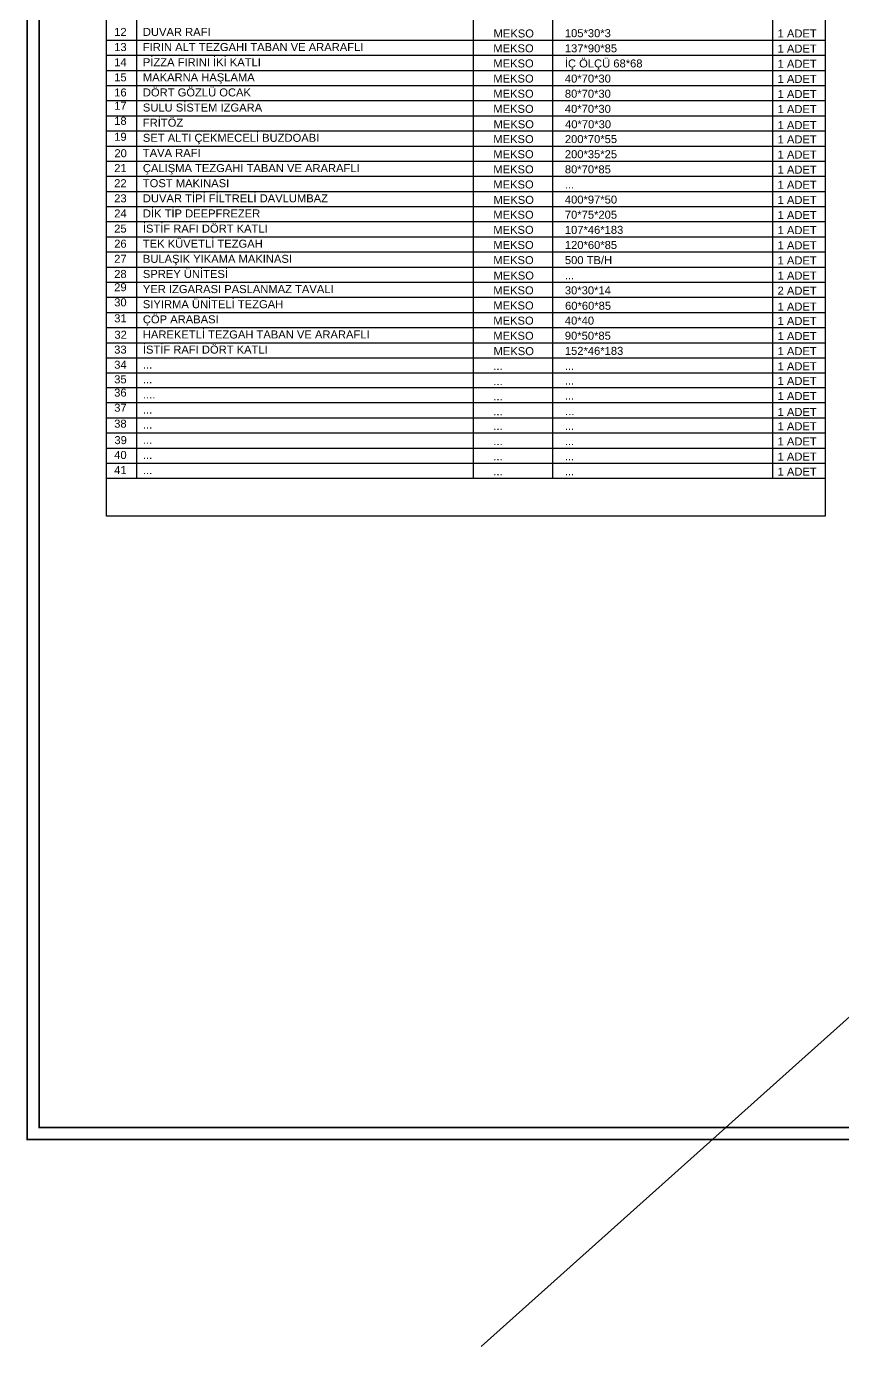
# Model space of a CAD drawing. Header units: millimetres. Extents: x 54215 to 67697, y 23496 to 56611.
# Drawn here: x 59141 to 60167, y 54075 to 55733 of the extents above; entities that cross this region are included whole.
import ezdxf

# ---------------------------------------------------------------- set-up
doc = ezdxf.new("R2010")
doc.units = ezdxf.units.MM
doc.layers.add('ANTET', color=151, linetype='Continuous')
doc.layers.add('YAZI', color=8, linetype='Continuous', lineweight=13)
doc.styles.add('lst_area', font='arial.ttf')

msp = doc.modelspace()

# ---------------------------------------------------------------- linework, layer by layer
msp.add_line((62543.215, 56610.837), (59712.566, 54075.233))
at = {"color": 252, "const_width": 2.135}
for points in [[(62947.87, 54335.49), (59142.33, 54335.49), (59142.33, 56135.49), (62947.87, 56135.49), (62947.87, 54996.442, -0.41421356), (62922.784, 54971.355), (62543.978, 54971.355, 0.41421356), (62533.943, 54961.321), (62533.943, 54717.483, 0.41421356), (62543.978, 54707.448), (62922.784, 54707.448, -0.41421356), (62947.87, 54682.362), (62947.87, 54335.49)], [(62932.819, 54996.442, -0.41421356), (62922.784, 54986.407), (62543.978, 54986.407, 0.41421356), (62518.891, 54961.321), (62518.891, 54717.483, 0.41421356), (62543.978, 54692.397), (62922.784, 54692.397, -0.41421356), (62932.819, 54682.362), (62932.819, 54350.542), (59157.382, 54350.542), (59157.382, 56120.438), (62932.819, 56120.438), (62932.819, 54996.442)]]:
    msp.add_lwpolyline(points, format="xyb", dxfattribs=at)
msp.add_lwpolyline([(59242.082, 56015.459), (60144.582, 56015.459), (60144.582, 55118.494), (59242.082, 55118.494)], close=True)
at = {"layer": 'ANTET', "color": 9}
for points in [[(59280.082, 55165.864), (59280.082, 55792.209)], [(59702.832, 55165.864), (59702.832, 55792.209)], [(59802.582, 55165.864), (59802.582, 55792.209)], [(60079.19, 55165.864), (60079.19, 55792.209)]]:
    msp.add_lwpolyline(points, dxfattribs=at)
at = {"layer": 'ANTET', "color": 252}
for points in [[(59242.082, 55716.209), (60144.582, 55716.209)], [(59242.082, 55697.209), (60144.582, 55697.209)], [(59242.082, 55678.209), (60144.582, 55678.209)], [(59242.082, 55659.209), (60144.582, 55659.209)], [(59242.082, 55640.209), (60144.582, 55640.209)], [(59242.082, 55621.209), (60144.582, 55621.209)], [(59242.082, 55602.209), (60144.582, 55602.209)], [(59242.082, 55583.209), (60144.582, 55583.209)], [(59242.082, 55564.209), (60144.582, 55564.209)], [(59242.082, 55545.209), (60144.582, 55545.209)], [(59242.082, 55526.209), (60144.582, 55526.209)], [(59242.082, 55526.209), (60144.582, 55526.209)], [(59242.082, 55507.209), (60144.582, 55507.209)], [(59242.082, 55507.209), (60144.582, 55507.209)], [(59242.082, 55488.209), (60144.582, 55488.209)], [(59242.082, 55469.209), (60144.582, 55469.209)], [(59242.082, 55450.209), (60144.582, 55450.209)], [(59242.082, 55431.209), (60144.582, 55431.209)], [(59242.082, 55412.209), (60144.582, 55412.209)], [(59242.082, 55393.209), (60144.582, 55393.209)], [(59242.082, 55374.209), (60144.582, 55374.209)], [(59242.082, 55355.209), (60144.582, 55355.209)], [(59242.082, 55336.209), (60144.582, 55336.209)], [(59242.082, 55317.209), (60144.582, 55317.209)], [(59242.082, 55298.209), (60144.582, 55298.209)], [(59242.082, 55279.864), (60144.582, 55279.864)], [(59242.082, 55260.864), (60144.582, 55260.864)], [(59242.082, 55241.864), (60144.582, 55241.864)], [(59242.082, 55222.864), (60144.582, 55222.864)], [(59242.082, 55203.864), (60144.582, 55203.864)], [(59242.082, 55184.864), (60144.582, 55184.864)], [(59242.082, 55165.864), (60144.582, 55165.864)]]:
    msp.add_lwpolyline(points, dxfattribs=at)

# ---------------------------------------------------------------- texts
at = {"layer": 'YAZI', "style": 'lst_area'}
for s, p in [('12', (59251.566, 55721.496)), ('DUVAR RAFI', (59287.585, 55721.496)), ('MEKSO', (59728.11, 55719.528)), ('105*30*3', (59817.72, 55719.897)), ('1 ADET', (60084.99, 55719.528)), ('13', (59251.566, 55702.496)), ('FIRIN ALT TEZGAHI TABAN VE ARARAFLI', (59287.585, 55702.496)), ('MEKSO', (59727.85, 55700.897)), ('137*90*85', (59817.72, 55700.897)), ('1 ADET', (60084.99, 55700.528)), ('14', (59251.566, 55683.496)), ('PİZZA FIRINI İKİ KATLI', (59287.585, 55683.496)), ('MEKSO', (59727.85, 55681.897)), ('İÇ ÖLÇÜ 68*68', (59817.72, 55681.897)), ('1 ADET', (60084.99, 55681.528)), ('15', (59251.566, 55664.496)), ('MAKARNA HAŞLAMA', (59287.585, 55664.496)), ('MEKSO', (59727.85, 55662.897)), ('40*70*30', (59817.754, 55662.897)), ('1 ADET', (60084.99, 55662.528)), ('16', (59251.566, 55645.496)), ('DÖRT GÖZLÜ OCAK', (59287.585, 55645.496)), ('MEKSO', (59727.85, 55643.897)), ('80*70*30', (59817.72, 55643.897)), ('1 ADET', (60084.99, 55643.528)), ('17', (59251.566, 55628.817)), ('SULU SİSTEM IZGARA', (59287.585, 55626.496)), ('MEKSO', (59727.85, 55624.897)), ('40*70*30', (59817.72, 55624.897)), ('1 ADET', (60084.99, 55624.528)), ('18', (59251.566, 55609.817)), ('FRİTÖZ', (59287.585, 55607.496)), ('SET ALTI ÇEKMECELİ BUZDOABI', (59287.585, 55588.496)), ('MEKSO', (59728.11, 55605.528)), ('40*70*30', (59817.98, 55605.528)), ('1 ADET', (60084.99, 55604.494)), ('19', (59251.566, 55589.782)), ('MEKSO', (59727.85, 55586.897)), ('200*70*55', (59817.72, 55586.897)), ('1 ADET', (60084.99, 55586.528)), ('20', (59251.826, 55569.127)), ('TAVA RAFI', (59287.585, 55569.496)), ('MEKSO', (59727.85, 55567.897)), ('200*35*25', (59817.72, 55567.897)), ('1 ADET', (60084.99, 55567.528)), ('21', (59251.566, 55550.496)), ('ÇALIŞMA TEZGAHI TABAN VE ARARAFLI', (59287.585, 55550.496)), ('MEKSO', (59727.85, 55548.897)), ('80*70*85', (59817.72, 55548.897)), ('1 ADET', (60084.99, 55548.528)), ('22', (59251.566, 55531.496)), ('TOST MAKINASI', (59287.585, 55531.496)), ('MEKSO', (59727.85, 55529.897)), ('1 ADET', (60084.99, 55529.528)), ('23', (59251.566, 55512.496)), ('DUVAR TİPİ FİLTRELİ DAVLUMBAZ', (59287.585, 55512.496)), ('MEKSO', (59728.11, 55510.528)), ('400*97*50', (59817.72, 55510.897)), ('...', (59817.72, 55529.897)), ('1 ADET', (60084.99, 55510.528)), ('24', (59251.566, 55493.496)), ('DİK TİP DEEPFREZER', (59287.585, 55493.496)), ('MEKSO', (59727.85, 55491.897)), ('70*75*205', (59817.72, 55491.897)), ('1 ADET', (60084.99, 55491.528)), ('25', (59251.566, 55474.496)), ('İSTİF RAFI DÖRT KATLI', (59287.585, 55474.496)), ('TEK KÜVETLİ TEZGAH', (59287.585, 55455.496)), ('MEKSO', (59727.85, 55472.897)), ('107*46*183', (59817.72, 55472.897)), ('1 ADET', (60084.99, 55472.528)), ('26', (59251.566, 55455.496)), ('MEKSO', (59727.85, 55453.897)), ('120*60*85', (59817.72, 55453.897)), ('1 ADET', (60084.99, 55453.528)), ('27', (59251.566, 55436.496)), ('BULAŞIK YIKAMA MAKINASI', (59287.585, 55436.496)), ('MEKSO', (59727.85, 55434.897)), ('500 TB/H', (59817.754, 55434.897)), ('1 ADET', (60084.99, 55434.528)), ('28', (59251.566, 55417.496)), ('SPREY ÜNİTESİ', (59287.585, 55417.496)), ('MEKSO', (59728.11, 55415.528)), ('1 ADET', (60084.99, 55415.528)), ('29', (59251.566, 55400.817)), ('YER IZGARASI PASLANMAZ TAVALI', (59287.585, 55398.496)), ('MEKSO', (59727.85, 55396.897)), ('MEKSO', (59727.85, 55396.897)), ('30*30*14', (59817.72, 55396.897)), ('...', (59817.72, 55415.897)), ('2 ADET', (60084.99, 55396.528)), ('30', (59251.566, 55381.817)), ('SIYIRMA ÜNİTELİ TEZGAH', (59287.585, 55379.496)), ('MEKSO', (59727.85, 55377.897)), ('60*60*85', (59817.98, 55377.528)), ('1 ADET', (60084.99, 55376.494)), ('31', (59251.566, 55361.782)), ('ÇÖP ARABASI', (59287.585, 55360.496)), ('MEKSO', (59727.85, 55358.897)), ('40*40', (59817.72, 55358.897)), ('1 ADET', (60084.99, 55358.528)), ('HAREKETLİ TEZGAH TABAN VE ARARAFLI', (59287.585, 55341.496)), ('32', (59251.826, 55341.127)), ('İSTİF RAFI DÖRT KATLI', (59287.585, 55322.496)), ('MEKSO', (59727.85, 55339.897)), ('90*50*85', (59817.72, 55339.897)), ('1 ADET', (60084.99, 55339.528)), ('33', (59251.566, 55322.496)), ('MEKSO', (59728.11, 55320.528)), ('152*46*183', (59817.72, 55320.897)), ('1 ADET', (60084.99, 55320.528)), ('34', (59251.566, 55303.496)), ('...', (59287.585, 55303.496)), ('...', (59727.85, 55301.897)), ('...', (59817.72, 55301.897)), ('1 ADET', (60084.99, 55301.528)), ('35', (59251.566, 55285.151)), ('...', (59287.585, 55285.151)), ('...', (59817.72, 55283.552)), ('1 ADET', (60084.99, 55283.183)), ('36', (59251.566, 55268.472)), ('...', (59727.85, 55282.897)), ('1 ADET', (60084.99, 55264.183)), ('37', (59251.566, 55249.472)), ('....', (59287.585, 55266.151)), ('...', (59727.85, 55263.897)), ('...', (59817.72, 55264.552)), ('1 ADET', (60084.99, 55244.149)), ('38', (59251.566, 55229.437)), ('...', (59287.585, 55247.151)), ('...', (59727.85, 55244.897)), ('...', (59817.98, 55245.183)), ('1 ADET', (60084.99, 55226.183)), ('39', (59251.826, 55208.782)), ('...', (59287.585, 55228.151)), ('...', (59727.85, 55226.552)), ('...', (59817.72, 55226.552)), ('...', (59287.585, 55209.151)), ('...', (59727.85, 55207.552)), ('...', (59817.72, 55207.552)), ('1 ADET', (60084.99, 55207.183)), ('40', (59251.566, 55190.151)), ('...', (59287.585, 55190.151)), ('...', (59727.85, 55188.552)), ('...', (59817.72, 55188.552)), ('1 ADET', (60084.99, 55188.183)), ('41', (59251.566, 55171.151)), ('...', (59287.585, 55171.151)), ('...', (59727.85, 55169.552)), ('...', (59817.72, 55169.552)), ('1 ADET', (60084.99, 55169.183))]:
    msp.add_text(s, height=10.0548, dxfattribs=at).set_placement(p)

doc.saveas('drawing.dxf')
